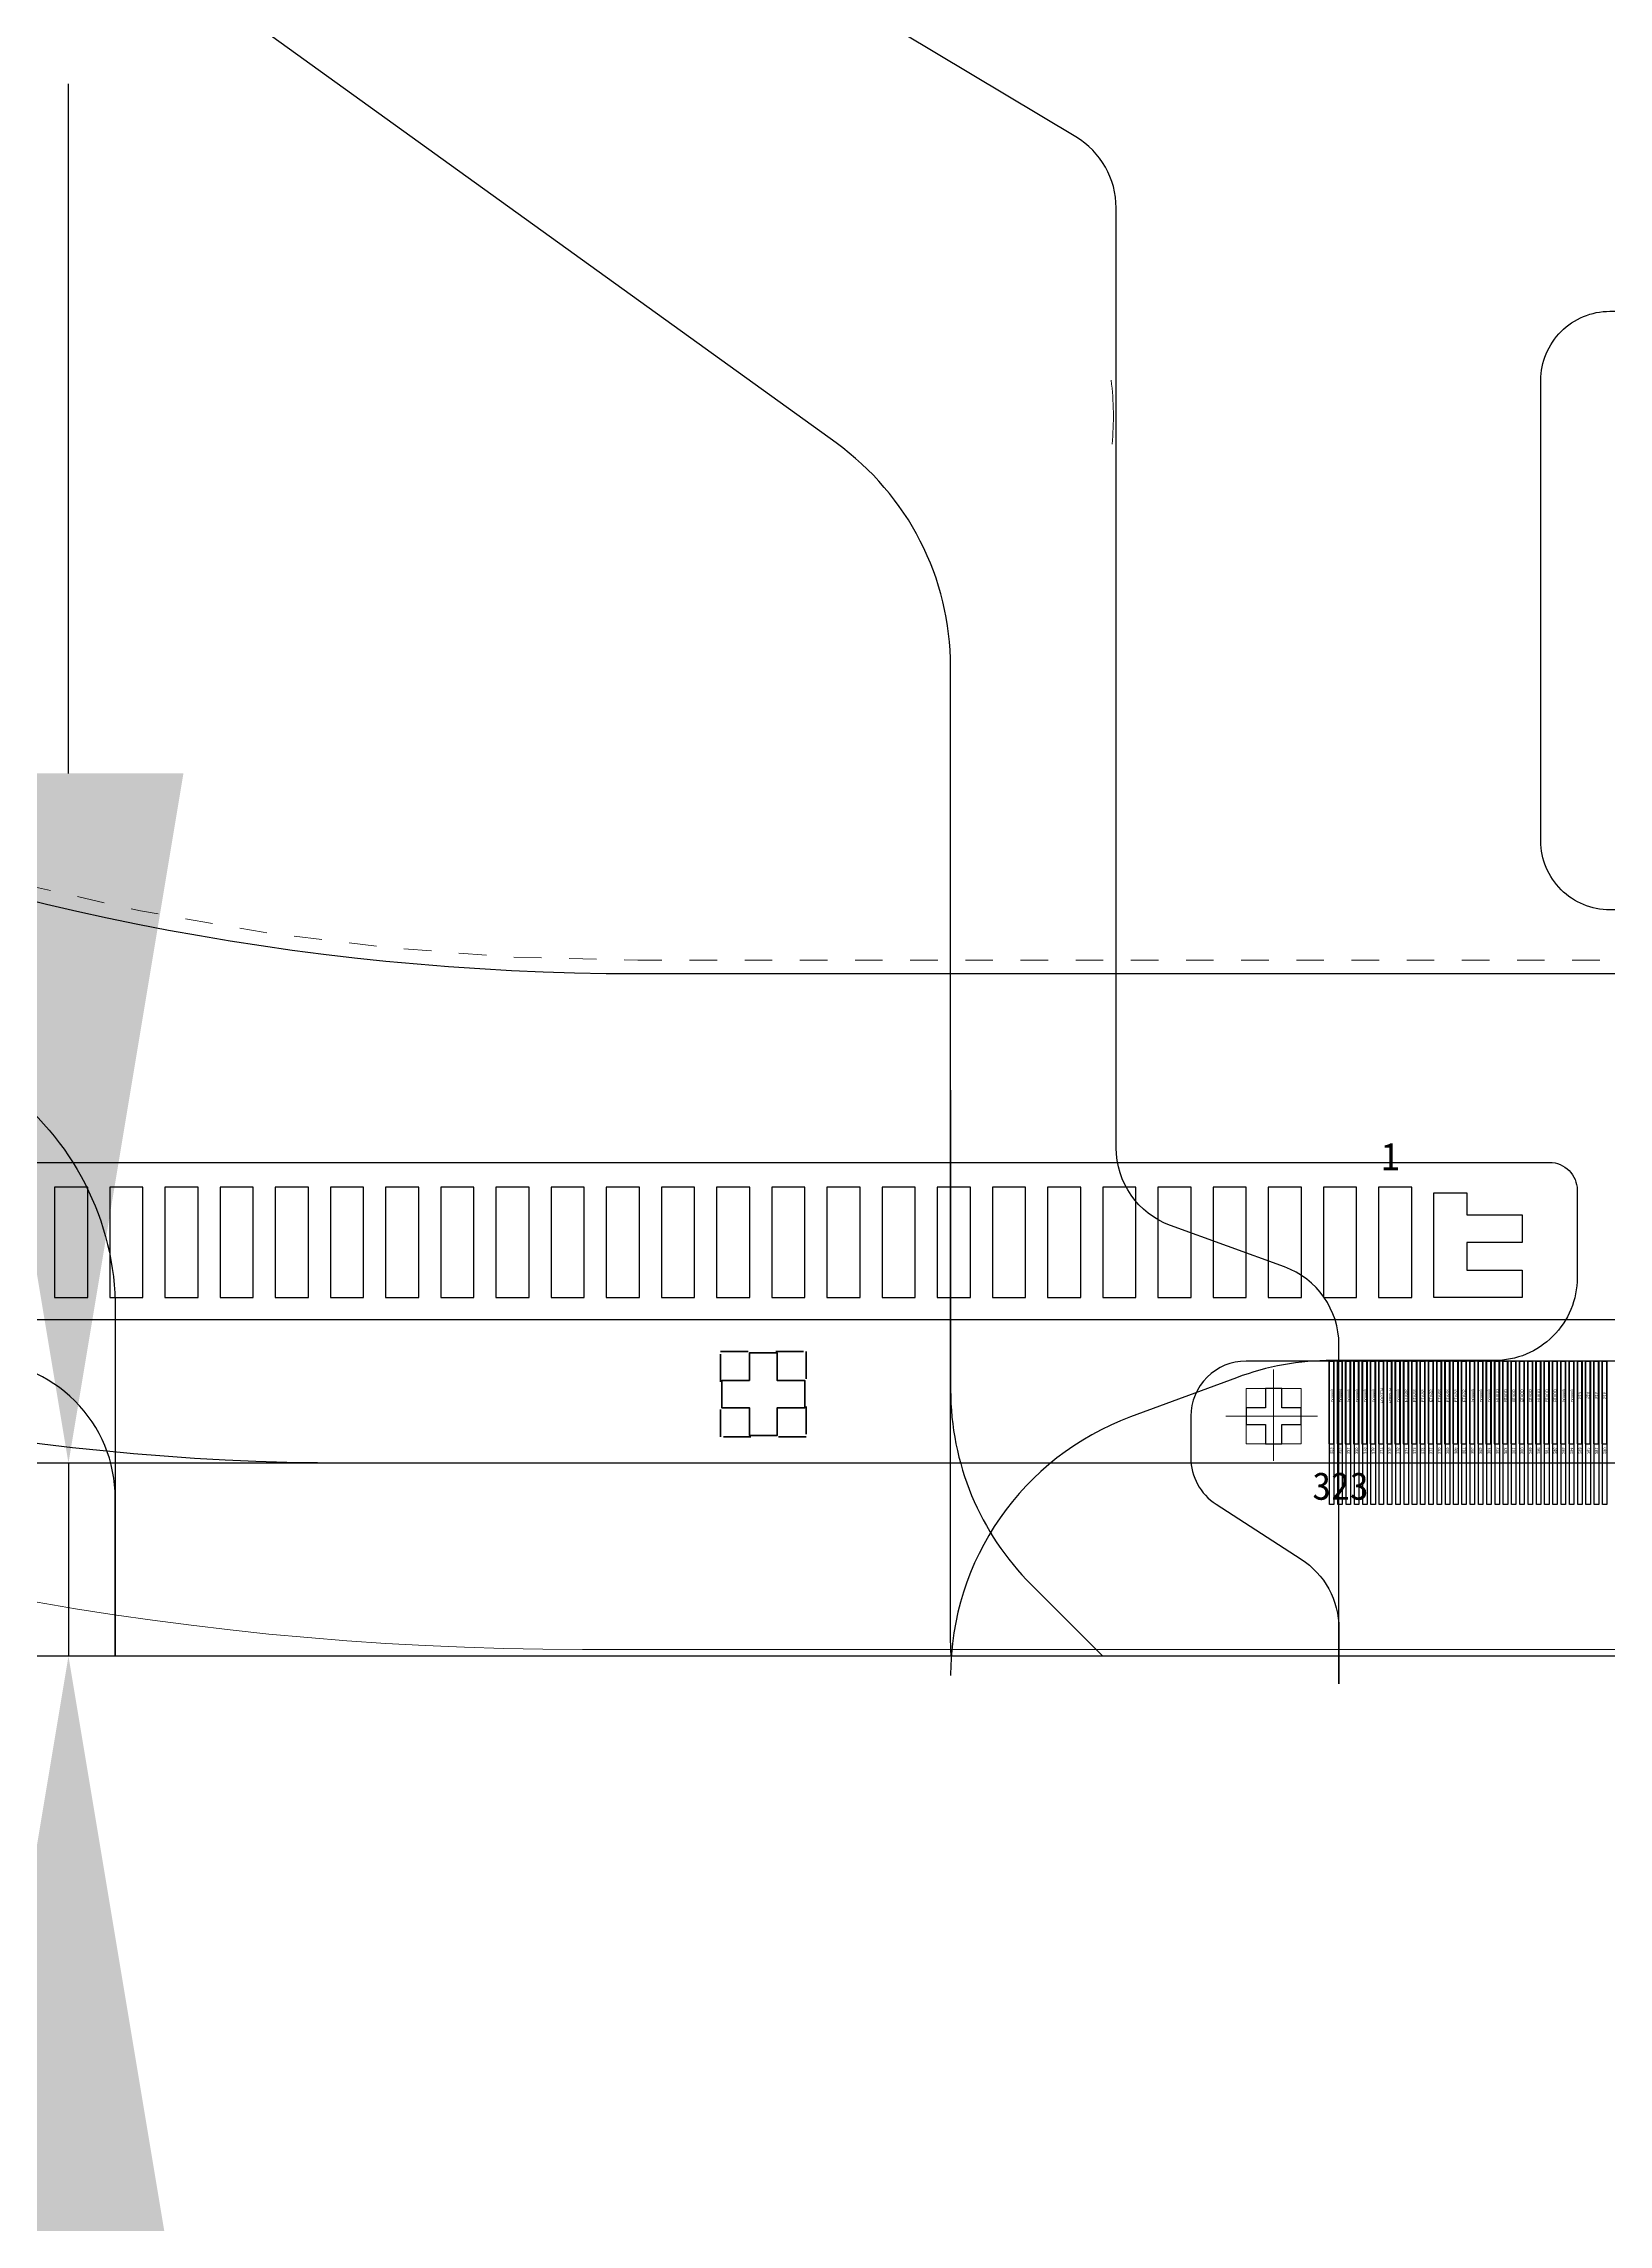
# Model space of a CAD drawing. Header units: inches. Extents: x 1765 to 5217, y -1519 to 441.
# Drawn here: x 4871.51 to 4877.18, y -1300.92 to -1293.01 of the extents above; entities that cross this region are included whole.
import ezdxf
from ezdxf.enums import TextEntityAlignment as Align

# ---------------------------------------------------------------- set-up
doc = ezdxf.new("R2010")
doc.units = ezdxf.units.IN
doc.header["$MEASUREMENT"] = 0
doc.linetypes.add('DOT', pattern=[0.2, 0.1, -0.1])
for name, color, linetype, lineweight in [('AA', 7, 'Continuous', 13), ('DIM', 3, 'Continuous', 15), ('Mark', 7, 'Continuous', 13), ('尺寸标注', 7, 'Continuous', 0), ('注释', 2, 'Continuous', 13)]:
    doc.layers.add(name, color=color, linetype=linetype, lineweight=lineweight)
doc.layers.add('FPC', color=7, linetype='Continuous')
doc.layers.add('LENS', color=6, linetype='Continuous')
doc.styles.add('MBC_Arial_Font', font='arial.ttf', dxfattribs={"width": 0.8})
doc.styles.add('宋体', font='')
doc.styles.get('宋体').set_extended_font_data('SimSun')
doc.dimstyles.new('ISO-25', dxfattribs={"dimtxt": 2, "dimasz": 2.5, "dimexe": 1.25, "dimexo": 0.625, "dimtad": 0, "dimrnd": 0.005, "dimdsep": 46, "dimtxsty": '宋体', "dimcen": 2.5, "dimclrd": 3, "dimclre": 3, "dimclrt": 3, "dimadec": 0, "dimazin": 0, "dimtfac": 1, "dimtmove": 0, "dimatfit": 3, "dimfxl": 0, "dimarcsym": 0})

# ---------------------------------------------------------------- blocks, each defined once
blk = doc.blocks.new('mark')
at = {"layer": '尺寸标注', "color": 1}
for p, q in [((3641.1385, 1398.7947), (3641.1385, 1398.4644)), ((3640.9791, 1398.6255), (3641.3121, 1398.6255))]:
    blk.add_line(p, q, dxfattribs=at)
at = {"layer": '尺寸标注', "color": 2}
for points in [[(3641.0385, 1398.7255), (3641.1085, 1398.7255), (3641.1085, 1398.6555), (3641.0385, 1398.6555)], [(3641.1685, 1398.7255), (3641.2385, 1398.7255), (3641.2385, 1398.6555), (3641.1685, 1398.6555)], [(3641.0385, 1398.5955), (3641.1085, 1398.5955), (3641.1085, 1398.5255), (3641.0385, 1398.5255)], [(3641.1685, 1398.5955), (3641.2385, 1398.5955), (3641.2385, 1398.5255), (3641.1685, 1398.5255)]]:
    blk.add_lwpolyline(points, close=True, dxfattribs=at)
blk = doc.blocks.new('*D133')
at = {"layer": 'Defpoints', "color": 0, "transparency": 16777216}
for p in [(4881.0158, -1298.1595), (4871.5995, -1298.8595), (4881.0158, -1298.8595)]:
    blk.add_point(p, dxfattribs=at)
at = {"layer": 'DIM', "color": 3, "lineweight": -2, "transparency": 16777216}
for p, q in [((4871.5995, -1295.6595), (4871.5995, -1293.1595)), ((4880.3908, -1298.1595), (4870.3495, -1298.1595)), ((4871.5995, -1298.1595), (4871.5995, -1298.8595)), ((4880.3908, -1298.8595), (4870.3495, -1298.8595)), ((4871.5995, -1301.3595), (4871.5995, -1303.8706))]:
    blk.add_line(p, q, dxfattribs=at)
at = {"layer": 'DIM', "color": 3, "transparency": 16777216}
for points in [[(4871.1828, -1295.6595), (4872.0162, -1295.6595), (4871.5995, -1298.1595)], [(4871.1828, -1301.3595), (4872.0162, -1301.3595), (4871.5995, -1298.8595)]]:
    blk.add_solid(points, dxfattribs=at)
at = {"layer": 'DIM', "color": 3, "transparency": 16777216, "insert": (4871.5995, -1306.4789), "char_height": 2, "attachment_point": 5, "rotation": 90, "style": '宋体'}
blk.add_mtext('0.7', dxfattribs=at)
blk = doc.blocks.new('FSDDDDD')
at = {"layer": 'LENS', "color": 5, "lineweight": 0}
blk.add_lwpolyline([(3465.1852, -1743.3038, -0.414214), (3453.6852, -1754.8038), (3438.5952, -1754.8038, -0.414214), (3427.0952, -1743.3038), (3427.0952, -1720.7938, -0.414214), (3438.5952, -1709.2938), (3453.6852, -1709.2938, -0.414214), (3465.1852, -1720.7938)], format="xyb", close=True, dxfattribs=at)
at = {"layer": 'LENS', "color": 6}
blk.add_lwpolyline([(3429.5467, -1720.9931, -0.414214), (3438.7967, -1711.7431), (3453.4837, -1711.7431, -0.414214), (3462.7337, -1720.9931), (3462.7337, -1743.1045, -0.414214), (3453.4837, -1752.3545), (3438.7967, -1752.3545, -0.414214), (3429.5467, -1743.1045)], format="xyb", close=True, dxfattribs=at)

msp = doc.modelspace()

# ---------------------------------------------------------------- linework, layer by layer
msp.add_line((4892.4162, -1297.6395), (4869.5994, -1297.6395))
msp.add_line((4892.4162, -1297.6395), (4869.5994, -1297.6395))
for points in [[(4898.4013, -1263.4445), (4898.4013, -1289.1595, -0.414214), (4889.4013, -1298.1595), (4872.6143, -1298.1595, -0.414214), (4863.6143, -1289.1595), (4863.6143, -1263.4445, -0.414214), (4872.0343, -1255.0245), (4889.9813, -1255.0245, -0.414214)], [(4898.4013, -1263.4445), (4898.4013, -1289.1595, -0.414214), (4889.4013, -1298.1595), (4872.6143, -1298.1595, -0.414214), (4863.6143, -1289.1595), (4863.6143, -1263.4445, -0.414214), (4872.0343, -1255.0245), (4889.9813, -1255.0245, -0.414214)], [(4876.9378, -1295.904), (4876.9378, -1294.234, -0.414214), (4877.1878, -1293.984), (4884.8278, -1293.984, -0.414214), (4885.0778, -1294.234), (4885.0778, -1295.904, -0.414214), (4884.8278, -1296.154), (4877.1878, -1296.154, -0.414214)]]:
    msp.add_lwpolyline(points, format="xyb", close=True)
for points in [[(4876.2056, -1298.9595), (4876.2056, -1297.7304, 0.315299), (4876.0082, -1297.4485), (4875.5952, -1297.2982, -0.315299), (4875.3978, -1297.0162), (4875.3978, -1293.6089, 0.263643), (4875.2519, -1293.3516), (4873.86, -1292.5178, -0.263643), (4873.7628, -1292.3462), (4873.7628, -1290.2522, -0.414214), (4873.9628, -1290.0522), (4888.0528, -1290.0522, -0.414214), (4888.2528, -1290.2522), (4888.2528, -1292.3462, -0.263643), (4888.1555, -1292.5178), (4886.7636, -1293.3516, 0.263643), (4886.6178, -1293.6089), (4886.6178, -1297.0162, -0.315299), (4886.4204, -1297.2982), (4886.0073, -1297.4485, 0.315299), (4885.8099, -1297.7304), (4885.8099, -1298.9595)], [(4885.8099, -1298.9595), (4885.8099, -1298.7592, -0.254671), (4885.9472, -1298.5072), (4886.2553, -1298.3083, 0.254671), (4886.3468, -1298.1403), (4886.3468, -1297.9895, 0.414214), (4886.1468, -1297.7895), (4875.8688, -1297.7895, 0.414214), (4875.6688, -1297.9895), (4875.6688, -1298.1403, 0.254671), (4875.7603, -1298.3083), (4876.0683, -1298.5072, -0.254671), (4876.2056, -1298.7592), (4876.2056, -1298.9595)]]:
    msp.add_lwpolyline(points, format="xyb")
for points in [[(4871.6694, -1297.1595), (4871.5494, -1297.1595), (4871.5494, -1297.5595), (4871.6694, -1297.5595)], [(4871.8694, -1297.1595), (4871.7494, -1297.1595), (4871.7494, -1297.5595), (4871.8694, -1297.5595)], [(4872.0694, -1297.1595), (4871.9494, -1297.1595), (4871.9494, -1297.5595), (4872.0694, -1297.5595)], [(4872.2694, -1297.1595), (4872.1494, -1297.1595), (4872.1494, -1297.5595), (4872.2694, -1297.5595)], [(4872.4694, -1297.1595), (4872.3494, -1297.1595), (4872.3494, -1297.5595), (4872.4694, -1297.5595)], [(4872.6694, -1297.1595), (4872.5494, -1297.1595), (4872.5494, -1297.5595), (4872.6694, -1297.5595)], [(4872.8694, -1297.1595), (4872.7494, -1297.1595), (4872.7494, -1297.5595), (4872.8694, -1297.5595)], [(4873.0694, -1297.1595), (4872.9494, -1297.1595), (4872.9494, -1297.5595), (4873.0694, -1297.5595)], [(4873.2694, -1297.1595), (4873.1494, -1297.1595), (4873.1494, -1297.5595), (4873.2694, -1297.5595)], [(4873.4694, -1297.1595), (4873.3494, -1297.1595), (4873.3494, -1297.5595), (4873.4694, -1297.5595)], [(4873.6694, -1297.1595), (4873.5494, -1297.1595), (4873.5494, -1297.5595), (4873.6694, -1297.5595)], [(4873.8694, -1297.1595), (4873.7494, -1297.1595), (4873.7494, -1297.5595), (4873.8694, -1297.5595)], [(4874.0694, -1297.1595), (4873.9494, -1297.1595), (4873.9494, -1297.5595), (4874.0694, -1297.5595)], [(4874.2694, -1297.1595), (4874.1494, -1297.1595), (4874.1494, -1297.5595), (4874.2694, -1297.5595)], [(4874.4694, -1297.1595), (4874.3494, -1297.1595), (4874.3494, -1297.5595), (4874.4694, -1297.5595)], [(4874.6694, -1297.1595), (4874.5494, -1297.1595), (4874.5494, -1297.5595), (4874.6694, -1297.5595)], [(4874.8694, -1297.1595), (4874.7494, -1297.1595), (4874.7494, -1297.5595), (4874.8694, -1297.5595)], [(4875.0694, -1297.1595), (4874.9494, -1297.1595), (4874.9494, -1297.5595), (4875.0694, -1297.5595)], [(4875.2694, -1297.1595), (4875.1494, -1297.1595), (4875.1494, -1297.5595), (4875.2694, -1297.5595)], [(4875.4694, -1297.1595), (4875.3494, -1297.1595), (4875.3494, -1297.5595), (4875.4694, -1297.5595)], [(4875.6694, -1297.1595), (4875.5494, -1297.1595), (4875.5494, -1297.5595), (4875.6694, -1297.5595)], [(4875.8694, -1297.1595), (4875.7494, -1297.1595), (4875.7494, -1297.5595), (4875.8694, -1297.5595)], [(4876.0694, -1297.1595), (4875.9494, -1297.1595), (4875.9494, -1297.5595), (4876.0694, -1297.5595)], [(4876.2694, -1297.1595), (4876.1494, -1297.1595), (4876.1494, -1297.5595), (4876.2694, -1297.5595)], [(4876.4694, -1297.1595), (4876.3494, -1297.1595), (4876.3494, -1297.5595), (4876.4694, -1297.5595)], [(4876.8694, -1297.5595), (4876.5494, -1297.5595), (4876.5494, -1297.1795), (4876.6694, -1297.1795), (4876.6694, -1297.2595), (4876.8694, -1297.2595), (4876.8694, -1297.3595), (4876.6694, -1297.3595), (4876.6694, -1297.4595), (4876.8694, -1297.4595)], [(4875.9988, -1297.8895), (4875.9388, -1297.8895), (4875.9388, -1297.9595), (4875.8688, -1297.9595), (4875.8688, -1298.0195), (4875.9388, -1298.0195), (4875.9388, -1298.0895), (4875.9988, -1298.0895), (4875.9988, -1298.0195), (4876.0688, -1298.0195), (4876.0688, -1297.9595), (4875.9988, -1297.9595)]]:
    msp.add_lwpolyline(points, close=True)
at = {"color": 3}
for points in [[(4876.1868, -1297.7895), (4876.1688, -1297.7895), (4876.1688, -1298.0895), (4876.1868, -1298.0895)], [(4876.1868, -1297.7895), (4876.1688, -1297.7895), (4876.1688, -1298.0895), (4876.1868, -1298.0895)], [(4876.2168, -1297.7895), (4876.1988, -1297.7895), (4876.1988, -1298.0895), (4876.2168, -1298.0895)], [(4876.2168, -1297.7895), (4876.1988, -1297.7895), (4876.1988, -1298.0895), (4876.2168, -1298.0895)], [(4876.2468, -1297.7895), (4876.2288, -1297.7895), (4876.2288, -1298.0895), (4876.2468, -1298.0895)], [(4876.2468, -1297.7895), (4876.2288, -1297.7895), (4876.2288, -1298.0895), (4876.2468, -1298.0895)], [(4876.2768, -1297.7895), (4876.2588, -1297.7895), (4876.2588, -1298.0895), (4876.2768, -1298.0895)], [(4876.2768, -1297.7895), (4876.2588, -1297.7895), (4876.2588, -1298.0895), (4876.2768, -1298.0895)], [(4876.3068, -1297.7895), (4876.2888, -1297.7895), (4876.2888, -1298.0895), (4876.3068, -1298.0895)], [(4876.3068, -1297.7895), (4876.2888, -1297.7895), (4876.2888, -1298.0895), (4876.3068, -1298.0895)], [(4876.3368, -1297.7895), (4876.3188, -1297.7895), (4876.3188, -1298.0895), (4876.3368, -1298.0895)], [(4876.3368, -1297.7895), (4876.3188, -1297.7895), (4876.3188, -1298.0895), (4876.3368, -1298.0895)]]:
    msp.add_lwpolyline(points, close=True, dxfattribs=at)
at = {"color": 0}
for points in [[(4876.1717, -1297.7895), (4876.1877, -1297.7895), (4876.1877, -1298.31), (4876.1717, -1298.31)], [(4876.2017, -1297.7895), (4876.2177, -1297.7895), (4876.2177, -1298.31), (4876.2017, -1298.31)], [(4876.2317, -1297.7895), (4876.2477, -1297.7895), (4876.2477, -1298.31), (4876.2317, -1298.31)], [(4876.2617, -1297.7895), (4876.2777, -1297.7895), (4876.2777, -1298.31), (4876.2617, -1298.31)], [(4876.2917, -1297.7895), (4876.3077, -1297.7895), (4876.3077, -1298.31), (4876.2917, -1298.31)], [(4876.3216, -1297.7895), (4876.3376, -1297.7895), (4876.3376, -1298.31), (4876.3216, -1298.31)], [(4876.3516, -1297.7895), (4876.3676, -1297.7895), (4876.3676, -1298.31), (4876.3516, -1298.31)], [(4876.3816, -1297.7895), (4876.3976, -1297.7895), (4876.3976, -1298.31), (4876.3816, -1298.31)], [(4876.4116, -1297.7895), (4876.4276, -1297.7895), (4876.4276, -1298.31), (4876.4116, -1298.31)], [(4876.4416, -1297.7895), (4876.4576, -1297.7895), (4876.4576, -1298.31), (4876.4416, -1298.31)], [(4876.4716, -1297.7895), (4876.4876, -1297.7895), (4876.4876, -1298.31), (4876.4716, -1298.31)], [(4876.5016, -1297.7895), (4876.5176, -1297.7895), (4876.5176, -1298.31), (4876.5016, -1298.31)], [(4876.5316, -1297.7895), (4876.5476, -1297.7895), (4876.5476, -1298.31), (4876.5316, -1298.31)], [(4876.5615, -1297.7895), (4876.5775, -1297.7895), (4876.5775, -1298.31), (4876.5615, -1298.31)], [(4876.5915, -1297.7895), (4876.6075, -1297.7895), (4876.6075, -1298.31), (4876.5915, -1298.31)], [(4876.6215, -1297.7895), (4876.6375, -1297.7895), (4876.6375, -1298.31), (4876.6215, -1298.31)], [(4876.6515, -1297.7895), (4876.6675, -1297.7895), (4876.6675, -1298.31), (4876.6515, -1298.31)], [(4876.6815, -1297.7895), (4876.6975, -1297.7895), (4876.6975, -1298.31), (4876.6815, -1298.31)], [(4876.7115, -1297.7895), (4876.7275, -1297.7895), (4876.7275, -1298.31), (4876.7115, -1298.31)], [(4876.7415, -1297.7895), (4876.7575, -1297.7895), (4876.7575, -1298.31), (4876.7415, -1298.31)], [(4876.7715, -1297.7895), (4876.7875, -1297.7895), (4876.7875, -1298.31), (4876.7715, -1298.31)], [(4876.8015, -1297.7895), (4876.8175, -1297.7895), (4876.8175, -1298.31), (4876.8015, -1298.31)], [(4876.8314, -1297.7895), (4876.8474, -1297.7895), (4876.8474, -1298.31), (4876.8314, -1298.31)], [(4876.8614, -1297.7895), (4876.8774, -1297.7895), (4876.8774, -1298.31), (4876.8614, -1298.31)], [(4876.8914, -1297.7895), (4876.9074, -1297.7895), (4876.9074, -1298.31), (4876.8914, -1298.31)], [(4876.9214, -1297.7895), (4876.9374, -1297.7895), (4876.9374, -1298.31), (4876.9214, -1298.31)], [(4876.9514, -1297.7895), (4876.9674, -1297.7895), (4876.9674, -1298.31), (4876.9514, -1298.31)], [(4876.9814, -1297.7895), (4876.9974, -1297.7895), (4876.9974, -1298.31), (4876.9814, -1298.31)], [(4877.0114, -1297.7895), (4877.0274, -1297.7895), (4877.0274, -1298.31), (4877.0114, -1298.31)], [(4877.0414, -1297.7895), (4877.0574, -1297.7895), (4877.0574, -1298.31), (4877.0414, -1298.31)], [(4877.0713, -1297.7895), (4877.0873, -1297.7895), (4877.0873, -1298.31), (4877.0713, -1298.31)], [(4877.1013, -1297.7895), (4877.1173, -1297.7895), (4877.1173, -1298.31), (4877.1013, -1298.31)], [(4877.1313, -1297.7895), (4877.1473, -1297.7895), (4877.1473, -1298.31), (4877.1313, -1298.31)], [(4877.1613, -1297.7895), (4877.1773, -1297.7895), (4877.1773, -1298.31), (4877.1613, -1298.31)]]:
    msp.add_lwpolyline(points, close=True, dxfattribs=at)
at = {"color": 2}
for points in [[(4876.3668, -1297.7895), (4876.3488, -1297.7895), (4876.3488, -1298.0895), (4876.3668, -1298.0895)], [(4876.3668, -1297.7895), (4876.3488, -1297.7895), (4876.3488, -1298.0895), (4876.3668, -1298.0895)], [(4876.3968, -1297.7895), (4876.3788, -1297.7895), (4876.3788, -1298.0895), (4876.3968, -1298.0895)], [(4876.3968, -1297.7895), (4876.3788, -1297.7895), (4876.3788, -1298.0895), (4876.3968, -1298.0895)], [(4876.4268, -1297.7895), (4876.4088, -1297.7895), (4876.4088, -1298.0895), (4876.4268, -1298.0895)], [(4876.4268, -1297.7895), (4876.4088, -1297.7895), (4876.4088, -1298.0895), (4876.4268, -1298.0895)], [(4876.4568, -1297.7895), (4876.4388, -1297.7895), (4876.4388, -1298.0895), (4876.4568, -1298.0895)], [(4876.4568, -1297.7895), (4876.4388, -1297.7895), (4876.4388, -1298.0895), (4876.4568, -1298.0895)], [(4876.4868, -1297.7895), (4876.4688, -1297.7895), (4876.4688, -1298.0895), (4876.4868, -1298.0895)], [(4876.4868, -1297.7895), (4876.4688, -1297.7895), (4876.4688, -1298.0895), (4876.4868, -1298.0895)], [(4876.5168, -1297.7895), (4876.4988, -1297.7895), (4876.4988, -1298.0895), (4876.5168, -1298.0895)], [(4876.5168, -1297.7895), (4876.4988, -1297.7895), (4876.4988, -1298.0895), (4876.5168, -1298.0895)], [(4876.5468, -1297.7895), (4876.5288, -1297.7895), (4876.5288, -1298.0895), (4876.5468, -1298.0895)], [(4876.5468, -1297.7895), (4876.5288, -1297.7895), (4876.5288, -1298.0895), (4876.5468, -1298.0895)], [(4876.5768, -1297.7895), (4876.5588, -1297.7895), (4876.5588, -1298.0895), (4876.5768, -1298.0895)], [(4876.5768, -1297.7895), (4876.5588, -1297.7895), (4876.5588, -1298.0895), (4876.5768, -1298.0895)], [(4876.6068, -1297.7895), (4876.5888, -1297.7895), (4876.5888, -1298.0895), (4876.6068, -1298.0895)], [(4876.6068, -1297.7895), (4876.5888, -1297.7895), (4876.5888, -1298.0895), (4876.6068, -1298.0895)], [(4876.6368, -1297.7895), (4876.6188, -1297.7895), (4876.6188, -1298.0895), (4876.6368, -1298.0895)], [(4876.6368, -1297.7895), (4876.6188, -1297.7895), (4876.6188, -1298.0895), (4876.6368, -1298.0895)], [(4876.6668, -1297.7895), (4876.6488, -1297.7895), (4876.6488, -1298.0895), (4876.6668, -1298.0895)], [(4876.6668, -1297.7895), (4876.6488, -1297.7895), (4876.6488, -1298.0895), (4876.6668, -1298.0895)], [(4876.6968, -1297.7895), (4876.6788, -1297.7895), (4876.6788, -1298.0895), (4876.6968, -1298.0895)], [(4876.6968, -1297.7895), (4876.6788, -1297.7895), (4876.6788, -1298.0895), (4876.6968, -1298.0895)], [(4876.7268, -1297.7895), (4876.7088, -1297.7895), (4876.7088, -1298.0895), (4876.7268, -1298.0895)], [(4876.7268, -1297.7895), (4876.7088, -1297.7895), (4876.7088, -1298.0895), (4876.7268, -1298.0895)], [(4876.7568, -1297.7895), (4876.7388, -1297.7895), (4876.7388, -1298.0895), (4876.7568, -1298.0895)], [(4876.7568, -1297.7895), (4876.7388, -1297.7895), (4876.7388, -1298.0895), (4876.7568, -1298.0895)], [(4876.7868, -1297.7895), (4876.7688, -1297.7895), (4876.7688, -1298.0895), (4876.7868, -1298.0895)], [(4876.7868, -1297.7895), (4876.7688, -1297.7895), (4876.7688, -1298.0895), (4876.7868, -1298.0895)], [(4876.8168, -1297.7895), (4876.7988, -1297.7895), (4876.7988, -1298.0895), (4876.8168, -1298.0895)], [(4876.8168, -1297.7895), (4876.7988, -1297.7895), (4876.7988, -1298.0895), (4876.8168, -1298.0895)], [(4876.8468, -1297.7895), (4876.8288, -1297.7895), (4876.8288, -1298.0895), (4876.8468, -1298.0895)], [(4876.8468, -1297.7895), (4876.8288, -1297.7895), (4876.8288, -1298.0895), (4876.8468, -1298.0895)], [(4876.8768, -1297.7895), (4876.8588, -1297.7895), (4876.8588, -1298.0895), (4876.8768, -1298.0895)], [(4876.8768, -1297.7895), (4876.8588, -1297.7895), (4876.8588, -1298.0895), (4876.8768, -1298.0895)], [(4876.9068, -1297.7895), (4876.8888, -1297.7895), (4876.8888, -1298.0895), (4876.9068, -1298.0895)], [(4876.9068, -1297.7895), (4876.8888, -1297.7895), (4876.8888, -1298.0895), (4876.9068, -1298.0895)], [(4876.9368, -1297.7895), (4876.9188, -1297.7895), (4876.9188, -1298.0895), (4876.9368, -1298.0895)], [(4876.9368, -1297.7895), (4876.9188, -1297.7895), (4876.9188, -1298.0895), (4876.9368, -1298.0895)], [(4876.9668, -1297.7895), (4876.9488, -1297.7895), (4876.9488, -1298.0895), (4876.9668, -1298.0895)], [(4876.9668, -1297.7895), (4876.9488, -1297.7895), (4876.9488, -1298.0895), (4876.9668, -1298.0895)], [(4876.9968, -1297.7895), (4876.9788, -1297.7895), (4876.9788, -1298.0895), (4876.9968, -1298.0895)], [(4876.9968, -1297.7895), (4876.9788, -1297.7895), (4876.9788, -1298.0895), (4876.9968, -1298.0895)], [(4877.0268, -1297.7895), (4877.0088, -1297.7895), (4877.0088, -1298.0895), (4877.0268, -1298.0895)], [(4877.0268, -1297.7895), (4877.0088, -1297.7895), (4877.0088, -1298.0895), (4877.0268, -1298.0895)], [(4877.0568, -1297.7895), (4877.0388, -1297.7895), (4877.0388, -1298.0895), (4877.0568, -1298.0895)], [(4877.0568, -1297.7895), (4877.0388, -1297.7895), (4877.0388, -1298.0895), (4877.0568, -1298.0895)], [(4877.0868, -1297.7895), (4877.0688, -1297.7895), (4877.0688, -1298.0895), (4877.0868, -1298.0895)], [(4877.0868, -1297.7895), (4877.0688, -1297.7895), (4877.0688, -1298.0895), (4877.0868, -1298.0895)], [(4877.1168, -1297.7895), (4877.0988, -1297.7895), (4877.0988, -1298.0895), (4877.1168, -1298.0895)], [(4877.1168, -1297.7895), (4877.0988, -1297.7895), (4877.0988, -1298.0895), (4877.1168, -1298.0895)], [(4877.1468, -1297.7895), (4877.1288, -1297.7895), (4877.1288, -1298.0895), (4877.1468, -1298.0895)], [(4877.1468, -1297.7895), (4877.1288, -1297.7895), (4877.1288, -1298.0895), (4877.1468, -1298.0895)], [(4877.1768, -1297.7895), (4877.1588, -1297.7895), (4877.1588, -1298.0895), (4877.1768, -1298.0895)], [(4877.1768, -1297.7895), (4877.1588, -1297.7895), (4877.1588, -1298.0895), (4877.1768, -1298.0895)]]:
    msp.add_lwpolyline(points, close=True, dxfattribs=at)
at = {"layer": 'AA', "color": 1, "linetype": 'DOT'}
msp.add_lwpolyline([(4864.4643, -1265.0245, -0.414214), (4873.6643, -1255.8245), (4888.3513, -1255.8245, -0.414214), (4897.5513, -1265.0245), (4897.5513, -1287.1359, -0.414214), (4888.3513, -1296.3359), (4873.6643, -1296.3359, -0.414214), (4864.4643, -1287.1359)], format="xyb", close=True, dxfattribs=at)
msp.add_lwpolyline([(4864.4643, -1265.0245, -0.414214), (4873.6643, -1255.8245), (4888.3513, -1255.8245, -0.414214), (4897.5513, -1265.0245), (4897.5513, -1287.1359, -0.414214), (4888.3513, -1296.3359), (4873.6643, -1296.3359, -0.414214), (4864.4643, -1287.1359)], format="xyb", close=True, dxfattribs=at)
at = {"layer": 'DIM'}
msp.add_line((4871.6844, -1298.8595), (4885.8099, -1298.8595), dxfattribs=at)
msp.add_arc((4874.3881, -1294.3639), 1, 354.16877, 7.46154, dxfattribs=at)
at = {"layer": 'FPC', "color": 2, "lineweight": -3}
for points in [[(4904.2648, -1285.0592, -0.414214), (4902.2648, -1287.0592), (4892.6119, -1287.0592, -0.414214), (4891.6119, -1286.0592), (4891.6119, -1283.2592, 0.414067), (4890.6124, -1282.2592, -0.414067), (4889.6129, -1281.2592), (4889.6129, -1276.8519, 0.414214), (4887.6129, -1274.8519), (4866.5143, -1274.8519, 0.414214), (4865.5143, -1275.8519), (4865.5143, -1291.5578, 0.241069), (4866.3448, -1293.1803), (4871.3541, -1296.7912, -0.241069), (4871.7694, -1297.6024), (4871.7694, -1298.8595)], [(4874.8002, -1298.8595, -0.017571), (4874.7978, -1298.7893), (4874.7978, -1295.2726, 0.241069), (4874.3825, -1294.4614), (4871.9783, -1292.7283, -0.241069), (4871.563, -1291.9171), (4871.563, -1288.6065, -1), (4872.763, -1288.6065), (4872.763, -1291.3094, 0.241069), (4873.1783, -1292.1206), (4873.8615, -1292.6131, 0.157425), (4874.4463, -1292.8019), (4888.6129, -1292.8019, 0.414214), (4889.6129, -1291.8019), (4889.6129, -1291.7592, -0.414214), (4890.1129, -1291.2592), (4906.4648, -1291.2592, 0.414214)], [(4871.7694, -1298.8595), (4871.7694, -1298.2875, 0.414214), (4871.2694, -1297.7875), (4871.0494, -1297.7875, -0.414214), (4870.7494, -1297.4875), (4870.7494, -1297.1695, -0.414214), (4870.8494, -1297.0695), (4876.9694, -1297.0695, -0.414214), (4877.0694, -1297.1695), (4877.0694, -1297.4875, -0.414214), (4876.7694, -1297.7875), (4876.1812, -1297.7875, 0.088885), (4875.834, -1297.8497), (4875.4505, -1297.9917, 0.313776), (4874.7978, -1298.9295)]]:
    msp.add_lwpolyline(points, format="xyb", dxfattribs=at)
at = {"layer": 'FPC', "color": 2, "lineweight": -3, "flags": 128}
msp.add_lwpolyline([(4874.7978, -1296.8078), (4874.7978, -1297.8937, 0.198912), (4875.0907, -1298.6008), (4875.3494, -1298.8595)], format="xyb", dxfattribs=at)
at = {"layer": 'Mark', "linetype": 'Continuous', "lineweight": 100}
msp.add_lwpolyline([(4874.0688, -1297.8595), (4874.0688, -1297.7595), (4874.1688, -1297.7595), (4874.1688, -1297.8595), (4874.2688, -1297.8595), (4874.2688, -1297.9595), (4874.1688, -1297.9595), (4874.1688, -1298.0595), (4874.0688, -1298.0595), (4874.0688, -1297.9595), (4873.9688, -1297.9595), (4873.9688, -1297.8595)], close=True, dxfattribs=at)
msp.add_lwpolyline([(4874.0688, -1297.8595), (4874.0688, -1297.7595), (4874.1688, -1297.7595), (4874.1688, -1297.8595), (4874.2688, -1297.8595), (4874.2688, -1297.9595), (4874.1688, -1297.9595), (4874.1688, -1298.0595), (4874.0688, -1298.0595), (4874.0688, -1297.9595), (4873.9688, -1297.9595), (4873.9688, -1297.8595)], close=True, dxfattribs=at)
at = {"layer": '注释', "color": 8, "linetype": 'DOT', "lineweight": 100}
msp.add_lwpolyline([(4874.2738, -1298.0645), (4873.9638, -1298.0645), (4873.9638, -1297.7545), (4874.2738, -1297.7545)], close=True, dxfattribs=at)
msp.add_lwpolyline([(4874.2738, -1298.0645), (4873.9638, -1298.0645), (4873.9638, -1297.7545), (4874.2738, -1297.7545)], close=True, dxfattribs=at)

# ---------------------------------------------------------------- block references
at = {"extrusion": (0, 0, -1), "zscale": -1}
msp.add_blockref('mark', (-8517.1073, -2696.615), dxfattribs=at)
msp.add_blockref('mark', (-8517.1073, -2696.615), dxfattribs=at)
at = {"layer": 'DIM'}
msp.add_blockref('FSDDDDD', (1434.8676, 455.9686), dxfattribs=at)

# ---------------------------------------------------------------- texts
at = {"color": 3, "style": 'MBC_Arial_Font', "text_generation_flag": 4}
for s, p in [('Dummy', (4876.1826, -1297.9148)), ('Dummy', (4876.2126, -1297.9148)), ('Dummy', (4876.2426, -1297.9148)), ('Dummy', (4876.2726, -1297.9148)), ('Dummy', (4876.3026, -1297.9148)), ('Dummy', (4876.3326, -1297.9148)), ('FOG1_R', (4876.3622, -1297.9148)), ('FOG2_R', (4876.3922, -1297.9148)), ('Dummy', (4876.4225, -1297.9148)), ('ELVSS', (4876.4496, -1297.9148)), ('ELVSS', (4876.4796, -1297.9148)), ('ELVSS', (4876.5096, -1297.9148)), ('ELVSS', (4876.5396, -1297.9148)), ('ELVSS', (4876.5695, -1297.9148)), ('ELVSS', (4876.5995, -1297.9148)), ('ELVSS', (4876.6295, -1297.9148)), ('ELVSS', (4876.6595, -1297.9148)), ('Dummy', (4876.6924, -1297.9148)), ('Dummy', (4876.7224, -1297.9148)), ('Dummy', (4876.7524, -1297.9148)), ('ELVDD', (4876.7795, -1297.9148)), ('ELVDD', (4876.8095, -1297.9148)), ('ELVDD', (4876.8394, -1297.9148)), ('ELVDD', (4876.8694, -1297.9148)), ('ELVDD', (4876.8994, -1297.9148)), ('ELVDD', (4876.9294, -1297.9148)), ('ELVDD', (4876.9594, -1297.9148)), ('ELVDD', (4876.9894, -1297.9148)), ('Dummy', (4877.0223, -1297.9148)), ('Dummy', (4877.0523, -1297.9148)), ('S13', (4877.0793, -1297.9148)), ('S14', (4877.1093, -1297.9148)), ('S15', (4877.1393, -1297.9148)), ('S16', (4877.1693, -1297.9148)), ('323', (4876.1798, -1298.1147)), ('322', (4876.2098, -1298.1147)), ('321', (4876.2398, -1298.1147)), ('320', (4876.2698, -1298.1147)), ('319', (4876.2998, -1298.1147)), ('318', (4876.3298, -1298.1147)), ('317', (4876.3598, -1298.1147)), ('316', (4876.3898, -1298.1147)), ('315', (4876.4197, -1298.1147)), ('314', (4876.4497, -1298.1147)), ('313', (4876.4797, -1298.1147)), ('312', (4876.5097, -1298.1147)), ('311', (4876.5397, -1298.1147)), ('310', (4876.5697, -1298.1147)), ('309', (4876.5997, -1298.1147)), ('308', (4876.6297, -1298.1147)), ('307', (4876.6596, -1298.1147)), ('306', (4876.6896, -1298.1147)), ('305', (4876.7196, -1298.1147)), ('304', (4876.7496, -1298.1147)), ('303', (4876.7796, -1298.1147)), ('302', (4876.8096, -1298.1147)), ('301', (4876.8396, -1298.1147)), ('300', (4876.8696, -1298.1147)), ('299', (4876.8995, -1298.1147)), ('298', (4876.9295, -1298.1147)), ('297', (4876.9595, -1298.1147)), ('296', (4876.9895, -1298.1147)), ('295', (4877.0195, -1298.1147)), ('294', (4877.0495, -1298.1147)), ('293', (4877.0795, -1298.1147)), ('292', (4877.1095, -1298.1147)), ('291', (4877.1394, -1298.1147)), ('290', (4877.1694, -1298.1147))]:
    msp.add_text(s, height=0.01, rotation=90, dxfattribs=at).set_placement(p, align=Align.MIDDLE_CENTER)
at = {"char_height": 0.1, "width": 0.149785, "attachment_point": 3}
for s, insert in [('1', (4876.4267, -1296.9977)), ('323', (4876.3132, -1298.1924)), ('323', (4876.3132, -1298.1924))]:
    msp.add_mtext(s, dxfattribs=dict(at, insert=insert))

# ---------------------------------------------------------------- dimensions: what is measured, and where the dimension line sits
at = {"layer": 'DIM'}
dim = msp.add_linear_dim(base=(4871.5995, -1298.8595), p1=(4881.0158, -1298.1595), p2=(4881.0158, -1298.8595), angle=90, dimstyle='ISO-25', dxfattribs=at)
dim.commit()
dim.dimension.update_dxf_attribs({"geometry": '*D133', "text_midpoint": (4871.5995, -1306.4789), "dimtype": 160})

doc.saveas('drawing.dxf')
